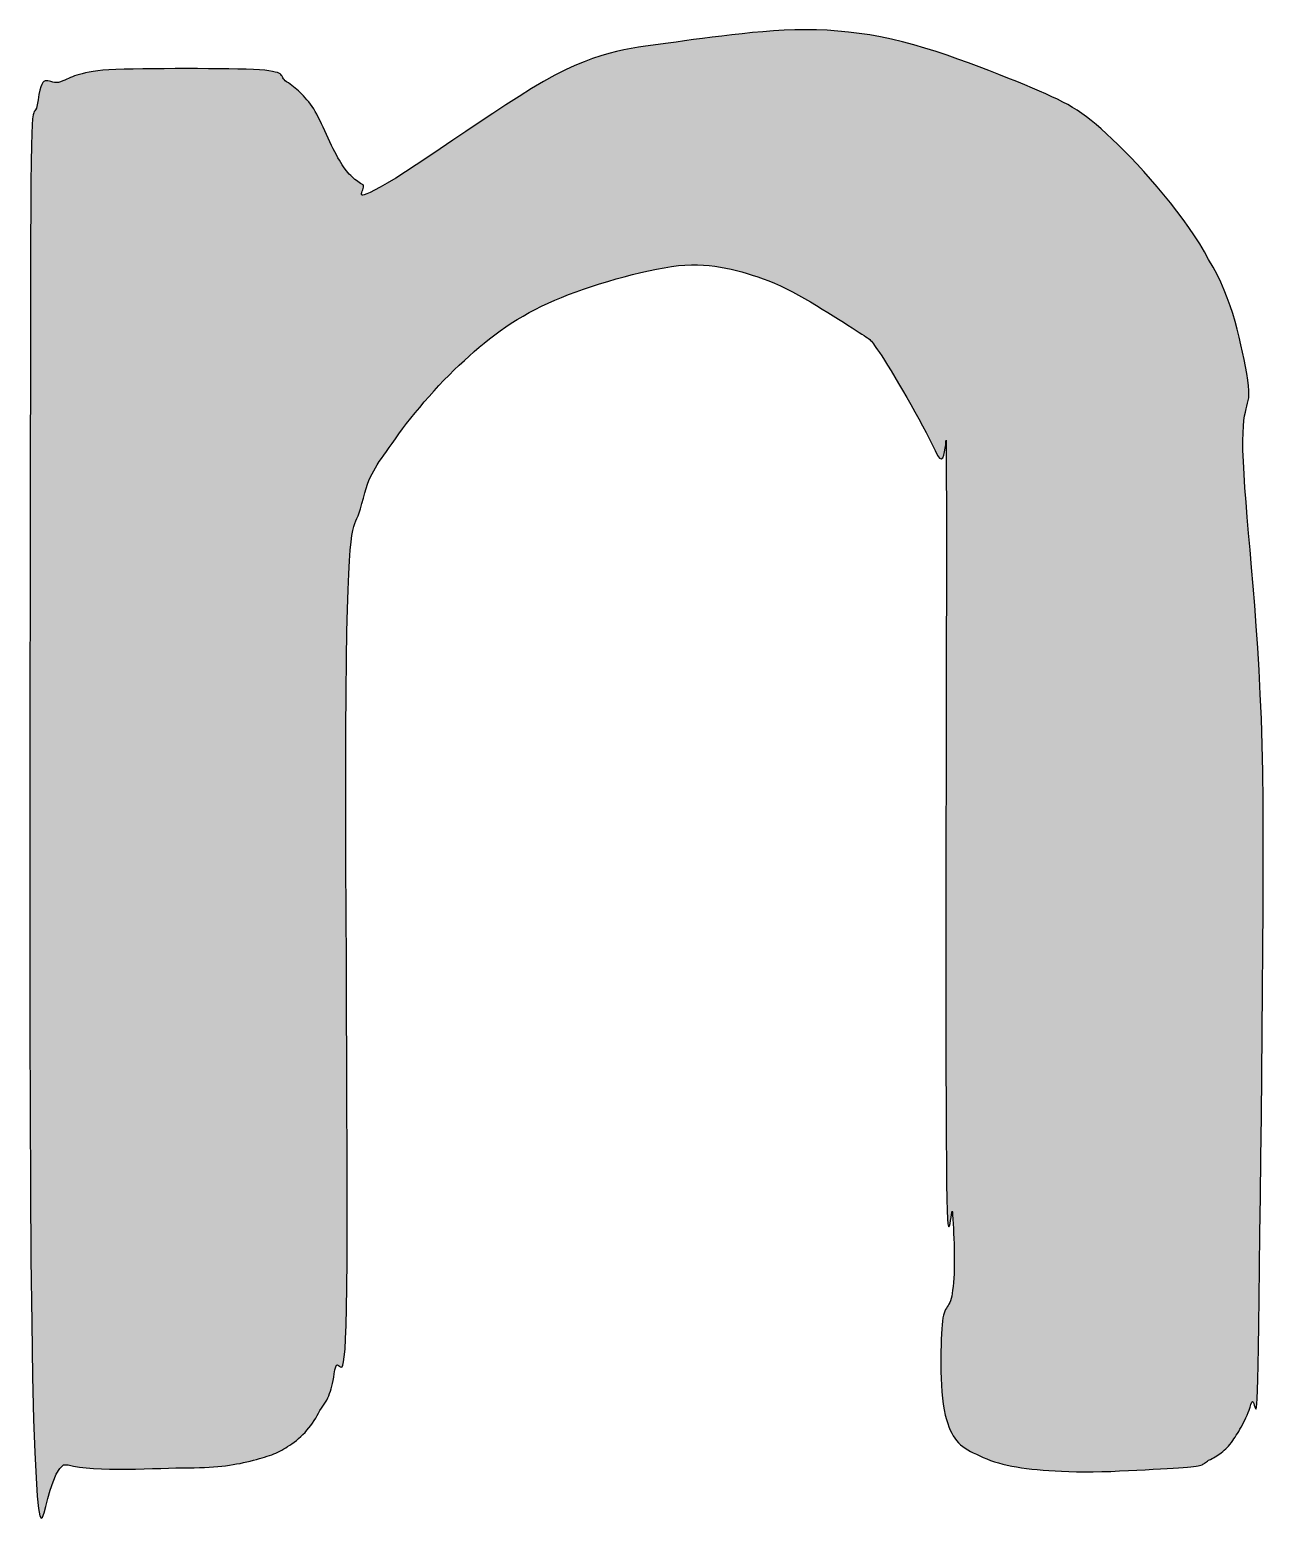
# Model space of a CAD drawing. Header units: millimetres. Extents: x 0 to 420, y 0 to 297.
# Drawn here: x 298.154 to 299.798, y 51.776 to 53.759 of the extents above; entities that cross this region are included whole.
import ezdxf

# ---------------------------------------------------------------- set-up
doc = ezdxf.new("R2010")
doc.units = ezdxf.units.MM
doc.layers.add('291-E-DIAGRAMA', color=5, linetype='Continuous')
doc.layers.add('291-G-ROTULO', color=7, linetype='Continuous')

msp = doc.modelspace()

# ---------------------------------------------------------------- hatches: boundary and pattern name
at = {"layer": '291-G-ROTULO', "true_color": 0xec5a2f}
msp.add_hatch(color=7, dxfattribs=at).paths.add_polyline_path([(299.5688, 53.6382), (299.5625, 53.643), (299.5563, 53.6475), (299.5501, 53.6516), (299.5439, 53.6555), (299.5375, 53.6592), (299.5308, 53.6627), (299.5238, 53.6663), (299.5164, 53.6698), (299.5084, 53.6734), (299.4998, 53.6772), (299.4905, 53.6813), (299.4804, 53.6856), (299.4695, 53.6899), (299.4578, 53.6945), (299.4455, 53.6994), (299.4326, 53.7045), (299.4193, 53.7096), (299.4054, 53.7148), (299.3912, 53.7199), (299.3768, 53.725), (299.3621, 53.7299), (299.3473, 53.7346), (299.3324, 53.7389), (299.3175, 53.7429), (299.3027, 53.7465), (299.2881, 53.7495), (299.2737, 53.752), (299.2596, 53.7539), (299.2456, 53.7558), (299.2314, 53.7573), (299.2171, 53.7583), (299.2028, 53.7588), (299.1884, 53.759), (299.174, 53.7587), (299.1597, 53.7582), (299.1454, 53.7574), (299.1313, 53.7563), (299.1173, 53.7551), (299.1035, 53.7537), (299.0899, 53.7522), (299.0766, 53.7506), (299.0637, 53.749), (299.051, 53.7474), (299.0388, 53.7458), (299.027, 53.7441), (299.0159, 53.7425), (299.0052, 53.7411), (298.9949, 53.7398), (298.9849, 53.7385), (298.9751, 53.7372), (298.9654, 53.7357), (298.9557, 53.734), (298.946, 53.7321), (298.9361, 53.7299), (298.9259, 53.7272), (298.9154, 53.7241), (298.9045, 53.7205), (298.893, 53.7162), (298.8809, 53.7113), (298.8681, 53.7057), (298.8543, 53.6986), (298.8392, 53.6901), (298.8232, 53.6806), (298.8064, 53.6702), (298.789, 53.6591), (298.7713, 53.6475), (298.7534, 53.6356), (298.7356, 53.6236), (298.7181, 53.6118), (298.7011, 53.6002), (298.6848, 53.5892), (298.6694, 53.5789), (298.6551, 53.5696), (298.6422, 53.5613), (298.6308, 53.5544), (298.6212, 53.5491), (298.6138, 53.5451), (298.6079, 53.5422), (298.6034, 53.5402), (298.6002, 53.539), (298.5981, 53.5385), (298.5968, 53.5387), (298.5963, 53.5394), (298.5964, 53.5406), (298.5968, 53.542), (298.5975, 53.5437), (298.5983, 53.5455), (298.5989, 53.5474), (298.5993, 53.5492), (298.5992, 53.5508), (298.5986, 53.5521), (298.5971, 53.5531), (298.5952, 53.5543), (298.5934, 53.5555), (298.5915, 53.5568), (298.5896, 53.5581), (298.5877, 53.5596), (298.5858, 53.5612), (298.5839, 53.5628), (298.5821, 53.5647), (298.5802, 53.5666), (298.5783, 53.5687), (298.5764, 53.571), (298.5745, 53.5734), (298.5727, 53.5761), (298.5708, 53.5789), (298.5689, 53.582), (298.567, 53.5852), (298.5651, 53.5885), (298.5631, 53.5921), (298.561, 53.5961), (298.5589, 53.6004), (298.5567, 53.6049), (298.5544, 53.6096), (298.5522, 53.6145), (298.5499, 53.6194), (298.5477, 53.6242), (298.5454, 53.6291), (298.5432, 53.6338), (298.541, 53.6383), (298.5389, 53.6426), (298.5368, 53.6466), (298.5348, 53.6502), (298.5329, 53.6535), (298.5306, 53.6568), (298.5284, 53.6599), (298.5261, 53.6628), (298.5238, 53.6656), (298.5216, 53.6683), (298.5193, 53.6707), (298.5171, 53.6731), (298.5148, 53.6753), (298.5126, 53.6774), (298.5103, 53.6794), (298.508, 53.6813), (298.5058, 53.6831), (298.5035, 53.6849), (298.5013, 53.6865), (298.499, 53.6881), (298.4967, 53.6896), (298.4948, 53.6911), (298.4934, 53.6925), (298.4924, 53.6937), (298.4917, 53.695), (298.4911, 53.6961), (298.4906, 53.6972), (298.49, 53.6982), (298.4892, 53.6992), (298.4881, 53.7001), (298.4865, 53.701), (298.4844, 53.7018), (298.4815, 53.7026), (298.4778, 53.7034), (298.4732, 53.7042), (298.4675, 53.7049), (298.4606, 53.7057), (298.4526, 53.706), (298.4429, 53.7063), (298.4319, 53.7066), (298.4196, 53.7068), (298.4064, 53.707), (298.3925, 53.7071), (298.378, 53.7072), (298.3632, 53.7072), (298.3484, 53.7072), (298.3336, 53.7071), (298.3192, 53.707), (298.3053, 53.7068), (298.2923, 53.7066), (298.2802, 53.7063), (298.2693, 53.706), (298.2599, 53.7057), (298.252, 53.7049), (298.2451, 53.7041), (298.2389, 53.7032), (298.2334, 53.7023), (298.2286, 53.7014), (298.2244, 53.7004), (298.2206, 53.6994), (298.2172, 53.6984), (298.2142, 53.6974), (298.2114, 53.6963), (298.2087, 53.6952), (298.2062, 53.6941), (298.2037, 53.693), (298.2012, 53.6919), (298.1985, 53.6907), (298.1956, 53.6896), (298.1927, 53.6888), (298.19, 53.6886), (298.1874, 53.6888), (298.185, 53.6892), (298.1827, 53.6899), (298.1806, 53.6905), (298.1786, 53.6909), (298.1768, 53.6911), (298.1751, 53.6909), (298.1734, 53.6901), (298.1719, 53.6886), (298.1705, 53.6862), (298.1691, 53.6829), (298.1679, 53.6784), (298.1667, 53.6727), (298.1655, 53.6655), (298.1644, 53.6588), (298.1633, 53.6547), (298.1623, 53.6524), (298.1614, 53.6511), (298.1605, 53.6501), (298.1597, 53.6484), (298.1589, 53.6455), (298.1582, 53.6404), (298.1576, 53.6324), (298.1571, 53.6208), (298.1566, 53.6046), (298.1562, 53.5831), (298.1559, 53.5556), (298.1557, 53.5212), (298.1555, 53.4791), (298.1555, 53.4286), (298.1554, 53.3662), (298.1553, 53.29), (298.1552, 53.2021), (298.155, 53.1045), (298.1548, 52.9992), (298.1546, 52.8882), (298.1545, 52.7736), (298.1545, 52.6573), (298.1545, 52.5413), (298.1547, 52.4276), (298.155, 52.3183), (298.1555, 52.2153), (298.1561, 52.1207), (298.157, 52.0364), (298.1581, 51.9645), (298.1595, 51.907), (298.1613, 51.8631), (298.1629, 51.8294), (298.1645, 51.8048), (298.1661, 51.7883), (298.1678, 51.7789), (298.1695, 51.7755), (298.1714, 51.7771), (298.1735, 51.7827), (298.1759, 51.7913), (298.1787, 51.8017), (298.1818, 51.8131), (298.1855, 51.8242), (298.1896, 51.8342), (298.1943, 51.842), (298.1996, 51.8465), (298.2057, 51.8467), (298.2126, 51.845), (298.2207, 51.8437), (298.2297, 51.8426), (298.2395, 51.8419), (298.2499, 51.8414), (298.2609, 51.8411), (298.2722, 51.8409), (298.2837, 51.841), (298.2953, 51.8411), (298.3068, 51.8413), (298.3181, 51.8416), (298.329, 51.8419), (298.3395, 51.8422), (298.3492, 51.8425), (298.3582, 51.8427), (298.3663, 51.8427), (298.3736, 51.8428), (298.3805, 51.8429), (298.3871, 51.8431), (298.3933, 51.8434), (298.3992, 51.8438), (298.4049, 51.8443), (298.4103, 51.8449), (298.4154, 51.8455), (298.4204, 51.8462), (298.4253, 51.8469), (298.43, 51.8478), (298.4346, 51.8486), (298.4391, 51.8496), (298.4436, 51.8506), (298.4481, 51.8517), (298.4526, 51.8528), (298.4566, 51.8539), (298.4604, 51.8549), (298.464, 51.856), (298.4674, 51.857), (298.4707, 51.8581), (298.4738, 51.8591), (298.4768, 51.8602), (298.4797, 51.8613), (298.4825, 51.8624), (298.4852, 51.8637), (298.4878, 51.8649), (298.4904, 51.8663), (298.493, 51.8678), (298.4956, 51.8693), (298.4981, 51.871), (298.5008, 51.8728), (298.5038, 51.8748), (298.5068, 51.877), (298.5097, 51.8793), (298.5127, 51.8817), (298.5156, 51.8843), (298.5184, 51.8871), (298.5212, 51.8899), (298.5238, 51.8929), (298.5264, 51.896), (298.5289, 51.8991), (298.5313, 51.9023), (298.5335, 51.9056), (298.5356, 51.9089), (298.5375, 51.9122), (298.5393, 51.9156), (298.5409, 51.919), (298.5431, 51.922), (298.5451, 51.9248), (298.5469, 51.9276), (298.5486, 51.9303), (298.5501, 51.933), (298.5515, 51.9358), (298.5528, 51.9386), (298.554, 51.9416), (298.555, 51.9447), (298.556, 51.9479), (298.557, 51.9514), (298.5578, 51.9551), (298.5587, 51.9591), (298.5595, 51.9635), (298.5602, 51.9681), (298.561, 51.9732), (298.5621, 51.9773), (298.5633, 51.9793), (298.5645, 51.9797), (298.5658, 51.9792), (298.567, 51.9781), (298.5682, 51.9771), (298.5694, 51.9766), (298.5705, 51.9772), (298.5716, 51.9794), (298.5727, 51.9838), (298.5736, 51.9907), (298.5745, 52.0009), (298.5753, 52.0147), (298.576, 52.0328), (298.5766, 52.0556), (298.577, 52.0836), (298.5773, 52.1186), (298.5775, 52.1612), (298.5774, 52.2104), (298.5773, 52.265), (298.5771, 52.3239), (298.5769, 52.3862), (298.5766, 52.4508), (298.5763, 52.5165), (298.576, 52.5823), (298.5758, 52.6472), (298.5757, 52.7101), (298.5756, 52.7699), (298.5757, 52.8255), (298.576, 52.876), (298.5764, 52.9201), (298.577, 52.9569), (298.5778, 52.9871), (298.5786, 53.0126), (298.5795, 53.0339), (298.5805, 53.0513), (298.5815, 53.0654), (298.5825, 53.0765), (298.5836, 53.0852), (298.5848, 53.0919), (298.5861, 53.097), (298.5874, 53.1011), (298.5888, 53.1044), (298.5903, 53.1076), (298.5919, 53.1111), (298.5935, 53.1152), (298.5953, 53.1206), (298.5971, 53.1275), (298.599, 53.135), (298.6008, 53.1418), (298.6027, 53.1478), (298.6045, 53.1533), (298.6064, 53.1584), (298.6084, 53.163), (298.6105, 53.1673), (298.6127, 53.1714), (298.615, 53.1754), (298.6175, 53.1794), (298.6202, 53.1835), (298.6231, 53.1877), (298.6262, 53.1921), (298.6296, 53.1969), (298.6333, 53.2021), (298.6373, 53.2078), (298.6416, 53.214), (298.6463, 53.2205), (298.6513, 53.2272), (298.6566, 53.2341), (298.6621, 53.2412), (298.6679, 53.2484), (298.674, 53.2557), (298.6802, 53.263), (298.6866, 53.2704), (298.6931, 53.2777), (298.6997, 53.2849), (298.7064, 53.2919), (298.7132, 53.2989), (298.72, 53.3056), (298.7268, 53.3121), (298.7336, 53.3182), (298.7401, 53.3242), (298.7466, 53.3301), (298.7533, 53.3358), (298.7601, 53.3415), (298.767, 53.347), (298.774, 53.3525), (298.7812, 53.3577), (298.7886, 53.3629), (298.7961, 53.3679), (298.8038, 53.3728), (298.8117, 53.3775), (298.8197, 53.382), (298.828, 53.3864), (298.8365, 53.3906), (298.8452, 53.3947), (298.8541, 53.3985), (298.863, 53.4023), (298.8724, 53.406), (298.8823, 53.4097), (298.8925, 53.4134), (298.903, 53.4169), (298.9138, 53.4204), (298.9246, 53.4237), (298.9356, 53.4269), (298.9466, 53.4299), (298.9576, 53.4327), (298.9685, 53.4354), (298.9791, 53.4378), (298.9896, 53.4399), (298.9997, 53.4418), (299.0094, 53.4434), (299.0187, 53.4447), (299.0275, 53.4453), (299.0361, 53.4456), (299.0443, 53.4455), (299.0522, 53.4452), (299.0599, 53.4447), (299.0674, 53.4438), (299.0747, 53.4427), (299.0819, 53.4414), (299.089, 53.4399), (299.0961, 53.4382), (299.1031, 53.4363), (299.1102, 53.4343), (299.1172, 53.432), (299.1244, 53.4297), (299.1317, 53.4272), (299.1391, 53.4246), (299.1468, 53.4214), (299.1546, 53.4178), (299.1626, 53.4139), (299.1706, 53.4098), (299.1787, 53.4054), (299.1867, 53.4008), (299.1947, 53.3962), (299.2026, 53.3915), (299.2104, 53.3868), (299.2179, 53.3822), (299.2251, 53.3776), (299.232, 53.3732), (299.2386, 53.3691), (299.2447, 53.3652), (299.2504, 53.3616), (299.2556, 53.3584), (299.2597, 53.3556), (299.2632, 53.3534), (299.2661, 53.3515), (299.2685, 53.3499), (299.2705, 53.3486), (299.2722, 53.3474), (299.2736, 53.3463), (299.2749, 53.3451), (299.2761, 53.3438), (299.2773, 53.3423), (299.2786, 53.3405), (299.2801, 53.3383), (299.2819, 53.3357), (299.284, 53.3326), (299.2866, 53.3288), (299.2897, 53.3243), (299.2934, 53.3185), (299.2975, 53.3118), (299.3021, 53.3043), (299.307, 53.2962), (299.3121, 53.2875), (299.3174, 53.2785), (299.3229, 53.2691), (299.3284, 53.2595), (299.3338, 53.2499), (299.3391, 53.2404), (299.3442, 53.2311), (299.349, 53.2221), (299.3535, 53.2135), (299.3575, 53.2055), (299.361, 53.1982), (299.364, 53.1918), (299.3667, 53.1879), (299.369, 53.187), (299.3709, 53.1886), (299.3724, 53.1919), (299.3735, 53.1964), (299.3743, 53.2013), (299.3749, 53.206), (299.3753, 53.2098), (299.3755, 53.2122), (299.3756, 53.2123), (299.3756, 53.2097), (299.3756, 53.2036), (299.3755, 53.1934), (299.3756, 53.1784), (299.3757, 53.158), (299.376, 53.1315), (299.376, 53.0976), (299.3759, 53.0552), (299.3759, 53.0056), (299.3757, 52.95), (299.3756, 52.8896), (299.3755, 52.8256), (299.3754, 52.7591), (299.3753, 52.6914), (299.3752, 52.6236), (299.3751, 52.557), (299.3751, 52.4927), (299.3752, 52.432), (299.3753, 52.376), (299.3755, 52.3259), (299.3757, 52.2829), (299.376, 52.2482), (299.3761, 52.2216), (299.3764, 52.2009), (299.3768, 52.1855), (299.3773, 52.1746), (299.3779, 52.1678), (299.3786, 52.1644), (299.3793, 52.1637), (299.38, 52.1652), (299.3808, 52.1682), (299.3815, 52.1721), (299.3822, 52.1763), (299.3828, 52.1802), (299.3833, 52.1831), (299.3837, 52.1845), (299.384, 52.1836), (299.3841, 52.18), (299.3844, 52.1742), (299.3848, 52.168), (299.3851, 52.1616), (299.3855, 52.155), (299.3858, 52.1482), (299.386, 52.1413), (299.3862, 52.1344), (299.3863, 52.1275), (299.3864, 52.1207), (299.3864, 52.114), (299.3862, 52.1075), (299.386, 52.1012), (299.3857, 52.0952), (299.3853, 52.0896), (299.3847, 52.0844), (299.3841, 52.0796), (299.3836, 52.0751), (299.383, 52.0713), (299.3822, 52.0681), (299.3813, 52.0653), (299.3803, 52.063), (299.3793, 52.0609), (299.3782, 52.0591), (299.377, 52.0573), (299.3759, 52.0555), (299.3748, 52.0535), (299.3738, 52.0513), (299.3728, 52.0488), (299.3719, 52.0459), (299.3711, 52.0424), (299.3705, 52.0383), (299.37, 52.0334), (299.3696, 52.0277), (299.3693, 52.0212), (299.369, 52.0139), (299.3687, 52.006), (299.3685, 51.9977), (299.3684, 51.989), (299.3684, 51.98), (299.3685, 51.9709), (299.3688, 51.9618), (299.3692, 51.9528), (299.3698, 51.944), (299.3706, 51.9355), (299.3716, 51.9274), (299.3728, 51.9199), (299.3743, 51.913), (299.376, 51.907), (299.3776, 51.9019), (299.3792, 51.8972), (299.381, 51.8929), (299.3829, 51.889), (299.385, 51.8854), (299.3872, 51.882), (299.3895, 51.8789), (299.3921, 51.8761), (299.3948, 51.8735), (299.3978, 51.871), (299.4009, 51.8687), (299.4043, 51.8666), (299.4079, 51.8645), (299.4117, 51.8626), (299.4158, 51.8607), (299.4202, 51.8588), (299.4248, 51.8566), (299.4296, 51.8545), (299.4346, 51.8526), (299.4398, 51.8508), (299.4453, 51.8492), (299.4509, 51.8477), (299.4568, 51.8463), (299.4629, 51.845), (299.4692, 51.8438), (299.4758, 51.8428), (299.4826, 51.8418), (299.4896, 51.841), (299.497, 51.8403), (299.5046, 51.8396), (299.5124, 51.8391), (299.5206, 51.8387), (299.5293, 51.8381), (299.5389, 51.8376), (299.5492, 51.8374), (299.5601, 51.8374), (299.5714, 51.8375), (299.5831, 51.8377), (299.5948, 51.838), (299.6066, 51.8385), (299.6183, 51.839), (299.6297, 51.8395), (299.6408, 51.8401), (299.6513, 51.8407), (299.6611, 51.8413), (299.6701, 51.8418), (299.6782, 51.8423), (299.6852, 51.8427), (299.6915, 51.8431), (299.6969, 51.8435), (299.7014, 51.8439), (299.7053, 51.8443), (299.7085, 51.8447), (299.7111, 51.8452), (299.7133, 51.8457), (299.715, 51.8462), (299.7165, 51.8468), (299.7177, 51.8475), (299.7189, 51.8482), (299.7199, 51.8489), (299.721, 51.8498), (299.7222, 51.8507), (299.7236, 51.8517), (299.7253, 51.8528), (299.7276, 51.8539), (299.7298, 51.855), (299.7319, 51.8562), (299.734, 51.8574), (299.7361, 51.8586), (299.7381, 51.86), (299.7402, 51.8613), (299.7421, 51.8628), (299.7441, 51.8643), (299.7461, 51.866), (299.748, 51.8678), (299.7499, 51.8697), (299.7518, 51.8717), (299.7537, 51.8739), (299.7556, 51.8763), (299.7575, 51.8789), (299.759, 51.8812), (299.7605, 51.8836), (299.7621, 51.8861), (299.7638, 51.8886), (299.7654, 51.8913), (299.767, 51.8941), (299.7686, 51.897), (299.7703, 51.8999), (299.7718, 51.903), (299.7734, 51.9061), (299.7749, 51.9094), (299.7764, 51.9127), (299.7778, 51.9162), (299.7791, 51.9197), (299.7804, 51.9233), (299.7815, 51.927), (299.7826, 51.93), (299.7836, 51.9309), (299.7845, 51.9302), (299.7854, 51.9285), (299.7861, 51.9262), (299.7868, 51.9238), (299.7875, 51.9218), (299.7881, 51.9208), (299.7886, 51.9211), (299.7891, 51.9233), (299.7896, 51.9278), (299.79, 51.9352), (299.7904, 51.946), (299.7908, 51.9606), (299.7912, 51.9795), (299.7916, 52.0033), (299.792, 52.033), (299.7925, 52.0686), (299.7931, 52.1096), (299.7937, 52.155), (299.7943, 52.2042), (299.7949, 52.2564), (299.7955, 52.3107), (299.7961, 52.3664), (299.7966, 52.4228), (299.7971, 52.479), (299.7975, 52.5343), (299.7978, 52.588), (299.798, 52.6391), (299.798, 52.6871), (299.7979, 52.731), (299.7976, 52.7702), (299.7967, 52.8063), (299.7955, 52.8408), (299.794, 52.8738), (299.7924, 52.9054), (299.7906, 52.9355), (299.7886, 52.9642), (299.7866, 52.9916), (299.7846, 53.0176), (299.7825, 53.0424), (299.7805, 53.0659), (299.7785, 53.0883), (299.7767, 53.1095), (299.7751, 53.1296), (299.7736, 53.1487), (299.7724, 53.1667), (299.7715, 53.1837), (299.771, 53.1987), (299.7709, 53.2114), (299.7711, 53.222), (299.7716, 53.2309), (299.7723, 53.2382), (299.7732, 53.2443), (299.7742, 53.2494), (299.7753, 53.2537), (299.7763, 53.2576), (299.7772, 53.2612), (299.778, 53.2648), (299.7786, 53.2687), (299.7789, 53.2731), (299.7788, 53.2783), (299.7784, 53.2846), (299.7775, 53.2921), (299.776, 53.301), (299.7743, 53.3102), (299.7725, 53.3196), (299.7705, 53.3294), (299.7683, 53.3393), (299.766, 53.3495), (299.7633, 53.3598), (299.7605, 53.3702), (299.7573, 53.3807), (299.7538, 53.3912), (299.7501, 53.4017), (299.7459, 53.4121), (299.7414, 53.4225), (299.7365, 53.4327), (299.7311, 53.4428), (299.7253, 53.4527), (299.7197, 53.4631), (299.7134, 53.4736), (299.7065, 53.4844), (299.699, 53.4953), (299.6912, 53.5063), (299.6829, 53.5173), (299.6744, 53.5282), (299.6656, 53.5391), (299.6567, 53.5497), (299.6477, 53.56), (299.6388, 53.5701), (299.6299, 53.5798), (299.6212, 53.589), (299.6127, 53.5977), (299.6046, 53.6058), (299.5969, 53.6133), (299.5892, 53.6205), (299.5821, 53.627), (299.5753, 53.6328)])

# ---------------------------------------------------------------- linework, layer by layer
at = {"layer": '291-E-DIAGRAMA'}
msp.add_lwpolyline([(299.5969, 53.6133), (299.5892, 53.6205), (299.5821, 53.627), (299.5753, 53.6328), (299.5688, 53.6382), (299.5625, 53.643), (299.5563, 53.6475), (299.5501, 53.6516), (299.5439, 53.6555), (299.5375, 53.6592), (299.5308, 53.6627), (299.5238, 53.6663), (299.5164, 53.6698), (299.5084, 53.6734), (299.4998, 53.6772), (299.4905, 53.6813), (299.4804, 53.6856), (299.4695, 53.6899), (299.4578, 53.6945), (299.4455, 53.6994), (299.4326, 53.7045), (299.4193, 53.7096), (299.4054, 53.7148), (299.3912, 53.7199), (299.3768, 53.725), (299.3621, 53.7299), (299.3473, 53.7346), (299.3324, 53.7389), (299.3175, 53.7429), (299.3027, 53.7465), (299.2881, 53.7495), (299.2737, 53.752), (299.2596, 53.7539), (299.2456, 53.7558), (299.2314, 53.7573), (299.2171, 53.7583), (299.2028, 53.7588), (299.1884, 53.759), (299.174, 53.7587), (299.1597, 53.7582), (299.1454, 53.7574), (299.1313, 53.7563), (299.1173, 53.7551), (299.1035, 53.7537), (299.0899, 53.7522), (299.0766, 53.7506), (299.0637, 53.749), (299.051, 53.7474), (299.0388, 53.7458), (299.027, 53.7441), (299.0159, 53.7425), (299.0052, 53.7411), (298.9949, 53.7398), (298.9849, 53.7385), (298.9751, 53.7372), (298.9654, 53.7357), (298.9557, 53.734), (298.946, 53.7321), (298.9361, 53.7299), (298.9259, 53.7272), (298.9154, 53.7241), (298.9045, 53.7205), (298.893, 53.7162), (298.8809, 53.7113), (298.8681, 53.7057), (298.8543, 53.6986), (298.8392, 53.6901), (298.8232, 53.6806), (298.8064, 53.6702), (298.789, 53.6591), (298.7713, 53.6475), (298.7534, 53.6356), (298.7356, 53.6236), (298.7181, 53.6118), (298.7011, 53.6002), (298.6848, 53.5892), (298.6694, 53.5789), (298.6551, 53.5696), (298.6422, 53.5613), (298.6308, 53.5544), (298.6212, 53.5491), (298.6138, 53.5451), (298.6079, 53.5422), (298.6034, 53.5402), (298.6002, 53.539), (298.5981, 53.5385), (298.5968, 53.5387), (298.5963, 53.5394), (298.5964, 53.5406), (298.5968, 53.542), (298.5975, 53.5437), (298.5983, 53.5455), (298.5989, 53.5474), (298.5993, 53.5492), (298.5992, 53.5508), (298.5986, 53.5521), (298.5971, 53.5531), (298.5952, 53.5543), (298.5934, 53.5555), (298.5915, 53.5568), (298.5896, 53.5581), (298.5877, 53.5596), (298.5858, 53.5612), (298.5839, 53.5628), (298.5821, 53.5647), (298.5802, 53.5666), (298.5783, 53.5687), (298.5764, 53.571), (298.5745, 53.5734), (298.5727, 53.5761), (298.5708, 53.5789), (298.5689, 53.582), (298.567, 53.5852), (298.5651, 53.5885), (298.5631, 53.5921), (298.561, 53.5961), (298.5589, 53.6004), (298.5567, 53.6049), (298.5544, 53.6096), (298.5522, 53.6145), (298.5499, 53.6194), (298.5477, 53.6242), (298.5454, 53.6291), (298.5432, 53.6338), (298.541, 53.6383), (298.5389, 53.6426), (298.5368, 53.6466), (298.5348, 53.6502), (298.5329, 53.6535), (298.5306, 53.6568), (298.5284, 53.6599), (298.5261, 53.6628), (298.5238, 53.6656), (298.5216, 53.6683), (298.5193, 53.6707), (298.5171, 53.6731), (298.5148, 53.6753), (298.5126, 53.6774), (298.5103, 53.6794), (298.508, 53.6813), (298.5058, 53.6831), (298.5035, 53.6849), (298.5013, 53.6865), (298.499, 53.6881), (298.4967, 53.6896), (298.4948, 53.6911), (298.4934, 53.6925), (298.4924, 53.6937), (298.4917, 53.695), (298.4911, 53.6961), (298.4906, 53.6972), (298.49, 53.6982), (298.4892, 53.6992), (298.4881, 53.7001), (298.4865, 53.701), (298.4844, 53.7018), (298.4815, 53.7026), (298.4778, 53.7034), (298.4732, 53.7042), (298.4675, 53.7049), (298.4606, 53.7057), (298.4526, 53.706), (298.4429, 53.7063), (298.4319, 53.7066), (298.4196, 53.7068), (298.4064, 53.707), (298.3925, 53.7071), (298.378, 53.7072), (298.3632, 53.7072), (298.3484, 53.7072), (298.3336, 53.7071), (298.3192, 53.707), (298.3053, 53.7068), (298.2923, 53.7066), (298.2802, 53.7063), (298.2693, 53.706), (298.2599, 53.7057), (298.252, 53.7049), (298.2451, 53.7041), (298.2389, 53.7032), (298.2334, 53.7023), (298.2286, 53.7014), (298.2244, 53.7004), (298.2206, 53.6994), (298.2172, 53.6984), (298.2142, 53.6974), (298.2114, 53.6963), (298.2087, 53.6952), (298.2062, 53.6941), (298.2037, 53.693), (298.2012, 53.6919), (298.1985, 53.6907), (298.1956, 53.6896), (298.1927, 53.6888), (298.19, 53.6886), (298.1874, 53.6888), (298.185, 53.6892), (298.1827, 53.6899), (298.1806, 53.6905), (298.1786, 53.6909), (298.1768, 53.6911), (298.1751, 53.6909), (298.1734, 53.6901), (298.1719, 53.6886), (298.1705, 53.6862), (298.1691, 53.6829), (298.1679, 53.6784), (298.1667, 53.6727), (298.1655, 53.6655), (298.1644, 53.6588), (298.1633, 53.6547), (298.1623, 53.6524), (298.1614, 53.6511), (298.1605, 53.6501), (298.1597, 53.6484), (298.1589, 53.6455), (298.1582, 53.6404), (298.1576, 53.6324), (298.1571, 53.6208), (298.1566, 53.6046), (298.1562, 53.5831), (298.1559, 53.5556), (298.1557, 53.5212), (298.1555, 53.4791), (298.1555, 53.4286), (298.1554, 53.3662), (298.1553, 53.29), (298.1552, 53.2021), (298.155, 53.1045), (298.1548, 52.9992), (298.1546, 52.8882), (298.1545, 52.7736), (298.1545, 52.6573), (298.1545, 52.5413), (298.1547, 52.4276), (298.155, 52.3183), (298.1555, 52.2153), (298.1561, 52.1207), (298.157, 52.0364), (298.1581, 51.9645), (298.1595, 51.907), (298.1613, 51.8631), (298.1629, 51.8294), (298.1645, 51.8048), (298.1661, 51.7883), (298.1678, 51.7789), (298.1695, 51.7755), (298.1714, 51.7771), (298.1735, 51.7827), (298.1759, 51.7913), (298.1787, 51.8017), (298.1818, 51.8131), (298.1855, 51.8242), (298.1896, 51.8342), (298.1943, 51.842), (298.1996, 51.8465), (298.2057, 51.8467), (298.2126, 51.845), (298.2207, 51.8437), (298.2297, 51.8426), (298.2395, 51.8419), (298.2499, 51.8414), (298.2609, 51.8411), (298.2722, 51.8409), (298.2837, 51.841), (298.2953, 51.8411), (298.3068, 51.8413), (298.3181, 51.8416), (298.329, 51.8419), (298.3395, 51.8422), (298.3492, 51.8425), (298.3582, 51.8427), (298.3663, 51.8427), (298.3736, 51.8428), (298.3805, 51.8429), (298.3871, 51.8431), (298.3933, 51.8434), (298.3992, 51.8438), (298.4049, 51.8443), (298.4103, 51.8449), (298.4154, 51.8455), (298.4204, 51.8462), (298.4253, 51.8469), (298.43, 51.8478), (298.4346, 51.8486), (298.4391, 51.8496), (298.4436, 51.8506), (298.4481, 51.8517), (298.4526, 51.8528), (298.4566, 51.8539), (298.4604, 51.8549), (298.464, 51.856), (298.4674, 51.857), (298.4707, 51.8581), (298.4738, 51.8591), (298.4768, 51.8602), (298.4797, 51.8613), (298.4825, 51.8624), (298.4852, 51.8637), (298.4878, 51.8649), (298.4904, 51.8663), (298.493, 51.8678), (298.4956, 51.8693), (298.4981, 51.871), (298.5008, 51.8728), (298.5038, 51.8748), (298.5068, 51.877), (298.5097, 51.8793), (298.5127, 51.8817), (298.5156, 51.8843), (298.5184, 51.8871), (298.5212, 51.8899), (298.5238, 51.8929), (298.5264, 51.896), (298.5289, 51.8991), (298.5313, 51.9023), (298.5335, 51.9056), (298.5356, 51.9089), (298.5375, 51.9122), (298.5393, 51.9156), (298.5409, 51.919), (298.5431, 51.922), (298.5451, 51.9248), (298.5469, 51.9276), (298.5486, 51.9303), (298.5501, 51.933), (298.5515, 51.9358), (298.5528, 51.9386), (298.554, 51.9416), (298.555, 51.9447), (298.556, 51.9479), (298.557, 51.9514), (298.5578, 51.9551), (298.5587, 51.9591), (298.5595, 51.9635), (298.5602, 51.9681), (298.561, 51.9732), (298.5621, 51.9773), (298.5633, 51.9793), (298.5645, 51.9797), (298.5658, 51.9792), (298.567, 51.9781), (298.5682, 51.9771), (298.5694, 51.9766), (298.5705, 51.9772), (298.5716, 51.9794), (298.5727, 51.9838), (298.5736, 51.9907), (298.5745, 52.0009), (298.5753, 52.0147), (298.576, 52.0328), (298.5766, 52.0556), (298.577, 52.0836), (298.5773, 52.1186), (298.5775, 52.1612), (298.5774, 52.2104), (298.5773, 52.265), (298.5771, 52.3239), (298.5769, 52.3862), (298.5766, 52.4508), (298.5763, 52.5165), (298.576, 52.5823), (298.5758, 52.6472), (298.5757, 52.7101), (298.5756, 52.7699), (298.5757, 52.8255), (298.576, 52.876), (298.5764, 52.9201), (298.577, 52.9569), (298.5778, 52.9871), (298.5786, 53.0126), (298.5795, 53.0339), (298.5805, 53.0513), (298.5815, 53.0654), (298.5825, 53.0765), (298.5836, 53.0852), (298.5848, 53.0919), (298.5861, 53.097), (298.5874, 53.1011), (298.5888, 53.1044), (298.5903, 53.1076), (298.5919, 53.1111), (298.5935, 53.1152), (298.5953, 53.1206), (298.5971, 53.1275), (298.599, 53.135), (298.6008, 53.1418), (298.6027, 53.1478), (298.6045, 53.1533), (298.6064, 53.1584), (298.6084, 53.163), (298.6105, 53.1673), (298.6127, 53.1714), (298.615, 53.1754), (298.6175, 53.1794), (298.6202, 53.1835), (298.6231, 53.1877), (298.6262, 53.1921), (298.6296, 53.1969), (298.6333, 53.2021), (298.6373, 53.2078), (298.6416, 53.214), (298.6463, 53.2205), (298.6513, 53.2272), (298.6566, 53.2341), (298.6621, 53.2412), (298.6679, 53.2484), (298.674, 53.2557), (298.6802, 53.263), (298.6866, 53.2704), (298.6931, 53.2777), (298.6997, 53.2849), (298.7064, 53.2919), (298.7132, 53.2989), (298.72, 53.3056), (298.7268, 53.3121), (298.7336, 53.3182), (298.7401, 53.3242), (298.7466, 53.3301), (298.7533, 53.3358), (298.7601, 53.3415), (298.767, 53.347), (298.774, 53.3525), (298.7812, 53.3577), (298.7886, 53.3629), (298.7961, 53.3679), (298.8038, 53.3728), (298.8117, 53.3775), (298.8197, 53.382), (298.828, 53.3864), (298.8365, 53.3906), (298.8452, 53.3947), (298.8541, 53.3985), (298.863, 53.4023), (298.8724, 53.406), (298.8823, 53.4097), (298.8925, 53.4134), (298.903, 53.4169), (298.9138, 53.4204), (298.9246, 53.4237), (298.9356, 53.4269), (298.9466, 53.4299), (298.9576, 53.4327), (298.9685, 53.4354), (298.9791, 53.4378), (298.9896, 53.4399), (298.9997, 53.4418), (299.0094, 53.4434), (299.0187, 53.4447), (299.0275, 53.4453), (299.0361, 53.4456), (299.0443, 53.4455), (299.0522, 53.4452), (299.0599, 53.4447), (299.0674, 53.4438), (299.0747, 53.4427), (299.0819, 53.4414), (299.089, 53.4399), (299.0961, 53.4382), (299.1031, 53.4363), (299.1102, 53.4343), (299.1172, 53.432), (299.1244, 53.4297), (299.1317, 53.4272), (299.1391, 53.4246), (299.1468, 53.4214), (299.1546, 53.4178), (299.1626, 53.4139), (299.1706, 53.4098), (299.1787, 53.4054), (299.1867, 53.4008), (299.1947, 53.3962), (299.2026, 53.3915), (299.2104, 53.3868), (299.2179, 53.3822), (299.2251, 53.3776), (299.232, 53.3732), (299.2386, 53.3691), (299.2447, 53.3652), (299.2504, 53.3616), (299.2556, 53.3584), (299.2597, 53.3556), (299.2632, 53.3534), (299.2661, 53.3515), (299.2685, 53.3499), (299.2705, 53.3486), (299.2722, 53.3474), (299.2736, 53.3463), (299.2749, 53.3451), (299.2761, 53.3438), (299.2773, 53.3423), (299.2786, 53.3405), (299.2801, 53.3383), (299.2819, 53.3357), (299.284, 53.3326), (299.2866, 53.3288), (299.2897, 53.3243), (299.2934, 53.3185), (299.2975, 53.3118), (299.3021, 53.3043), (299.307, 53.2962), (299.3121, 53.2875), (299.3174, 53.2785), (299.3229, 53.2691), (299.3284, 53.2595), (299.3338, 53.2499), (299.3391, 53.2404), (299.3442, 53.2311), (299.349, 53.2221), (299.3535, 53.2135), (299.3575, 53.2055), (299.361, 53.1982), (299.364, 53.1918), (299.3667, 53.1879), (299.369, 53.187), (299.3709, 53.1886), (299.3724, 53.1919), (299.3735, 53.1964), (299.3743, 53.2013), (299.3749, 53.206), (299.3753, 53.2098), (299.3755, 53.2122), (299.3756, 53.2123), (299.3756, 53.2097), (299.3756, 53.2036), (299.3755, 53.1934), (299.3756, 53.1784), (299.3757, 53.158), (299.376, 53.1315), (299.376, 53.0976), (299.3759, 53.0552), (299.3759, 53.0056), (299.3757, 52.95), (299.3756, 52.8896), (299.3755, 52.8256), (299.3754, 52.7591), (299.3753, 52.6914), (299.3752, 52.6236), (299.3751, 52.557), (299.3751, 52.4927), (299.3752, 52.432), (299.3753, 52.376), (299.3755, 52.3259), (299.3757, 52.2829), (299.376, 52.2482), (299.3761, 52.2216), (299.3764, 52.2009), (299.3768, 52.1855), (299.3773, 52.1746), (299.3779, 52.1678), (299.3786, 52.1644), (299.3793, 52.1637), (299.38, 52.1652), (299.3808, 52.1682), (299.3815, 52.1721), (299.3822, 52.1763), (299.3828, 52.1802), (299.3833, 52.1831), (299.3837, 52.1845), (299.384, 52.1836), (299.3841, 52.18), (299.3844, 52.1742), (299.3848, 52.168), (299.3851, 52.1616), (299.3855, 52.155), (299.3858, 52.1482), (299.386, 52.1413), (299.3862, 52.1344), (299.3863, 52.1275), (299.3864, 52.1207), (299.3864, 52.114), (299.3862, 52.1075), (299.386, 52.1012), (299.3857, 52.0952), (299.3853, 52.0896), (299.3847, 52.0844), (299.3841, 52.0796), (299.3836, 52.0751), (299.383, 52.0713), (299.3822, 52.0681), (299.3813, 52.0653), (299.3803, 52.063), (299.3793, 52.0609), (299.3782, 52.0591), (299.377, 52.0573), (299.3759, 52.0555), (299.3748, 52.0535), (299.3738, 52.0513), (299.3728, 52.0488), (299.3719, 52.0459), (299.3711, 52.0424), (299.3705, 52.0383), (299.37, 52.0334), (299.3696, 52.0277), (299.3693, 52.0212), (299.369, 52.0139), (299.3687, 52.006), (299.3685, 51.9977), (299.3684, 51.989), (299.3684, 51.98), (299.3685, 51.9709), (299.3688, 51.9618), (299.3692, 51.9528), (299.3698, 51.944), (299.3706, 51.9355), (299.3716, 51.9274), (299.3728, 51.9199), (299.3743, 51.913), (299.376, 51.907), (299.3776, 51.9019), (299.3792, 51.8972), (299.381, 51.8929), (299.3829, 51.889), (299.385, 51.8854), (299.3872, 51.882), (299.3895, 51.8789), (299.3921, 51.8761), (299.3948, 51.8735), (299.3978, 51.871), (299.4009, 51.8687), (299.4043, 51.8666), (299.4079, 51.8645), (299.4117, 51.8626), (299.4158, 51.8607), (299.4202, 51.8588), (299.4248, 51.8566), (299.4296, 51.8545), (299.4346, 51.8526), (299.4398, 51.8508), (299.4453, 51.8492), (299.4509, 51.8477), (299.4568, 51.8463), (299.4629, 51.845), (299.4692, 51.8438), (299.4758, 51.8428), (299.4826, 51.8418), (299.4896, 51.841), (299.497, 51.8403), (299.5046, 51.8396), (299.5124, 51.8391), (299.5206, 51.8387), (299.5293, 51.8381), (299.5389, 51.8376), (299.5492, 51.8374), (299.5601, 51.8374), (299.5714, 51.8375), (299.5831, 51.8377), (299.5948, 51.838), (299.6066, 51.8385), (299.6183, 51.839), (299.6297, 51.8395), (299.6408, 51.8401), (299.6513, 51.8407), (299.6611, 51.8413), (299.6701, 51.8418), (299.6782, 51.8423), (299.6852, 51.8427), (299.6915, 51.8431), (299.6969, 51.8435), (299.7014, 51.8439), (299.7053, 51.8443), (299.7085, 51.8447), (299.7111, 51.8452), (299.7133, 51.8457), (299.715, 51.8462), (299.7165, 51.8468), (299.7177, 51.8475), (299.7189, 51.8482), (299.7199, 51.8489), (299.721, 51.8498), (299.7222, 51.8507), (299.7236, 51.8517), (299.7253, 51.8528), (299.7276, 51.8539), (299.7298, 51.855), (299.7319, 51.8562), (299.734, 51.8574), (299.7361, 51.8586), (299.7381, 51.86), (299.7402, 51.8613), (299.7421, 51.8628), (299.7441, 51.8643), (299.7461, 51.866), (299.748, 51.8678), (299.7499, 51.8697), (299.7518, 51.8717), (299.7537, 51.8739), (299.7556, 51.8763), (299.7575, 51.8789), (299.759, 51.8812), (299.7605, 51.8836), (299.7621, 51.8861), (299.7638, 51.8886), (299.7654, 51.8913), (299.767, 51.8941), (299.7686, 51.897), (299.7703, 51.8999), (299.7718, 51.903), (299.7734, 51.9061), (299.7749, 51.9094), (299.7764, 51.9127), (299.7778, 51.9162), (299.7791, 51.9197), (299.7804, 51.9233), (299.7815, 51.927), (299.7826, 51.93), (299.7836, 51.9309), (299.7845, 51.9302), (299.7854, 51.9285), (299.7861, 51.9262), (299.7868, 51.9238), (299.7875, 51.9218), (299.7881, 51.9208), (299.7886, 51.9211), (299.7891, 51.9233), (299.7896, 51.9278), (299.79, 51.9352), (299.7904, 51.946), (299.7908, 51.9606), (299.7912, 51.9795), (299.7916, 52.0033), (299.792, 52.033), (299.7925, 52.0686), (299.7931, 52.1096), (299.7937, 52.155), (299.7943, 52.2042), (299.7949, 52.2564), (299.7955, 52.3107), (299.7961, 52.3664), (299.7966, 52.4228), (299.7971, 52.479), (299.7975, 52.5343), (299.7978, 52.588), (299.798, 52.6391), (299.798, 52.6871), (299.7979, 52.731), (299.7976, 52.7702), (299.7967, 52.8063), (299.7955, 52.8408), (299.794, 52.8738), (299.7924, 52.9054), (299.7906, 52.9355), (299.7886, 52.9642), (299.7866, 52.9916), (299.7846, 53.0176), (299.7825, 53.0424), (299.7805, 53.0659), (299.7785, 53.0883), (299.7767, 53.1095), (299.7751, 53.1296), (299.7736, 53.1487), (299.7724, 53.1667), (299.7715, 53.1837), (299.771, 53.1987), (299.7709, 53.2114), (299.7711, 53.222), (299.7716, 53.2309), (299.7723, 53.2382), (299.7732, 53.2443), (299.7742, 53.2494), (299.7753, 53.2537), (299.7763, 53.2576), (299.7772, 53.2612), (299.778, 53.2648), (299.7786, 53.2687), (299.7789, 53.2731), (299.7788, 53.2783), (299.7784, 53.2846), (299.7775, 53.2921), (299.776, 53.301), (299.7743, 53.3102), (299.7725, 53.3196), (299.7705, 53.3294), (299.7683, 53.3393), (299.766, 53.3495), (299.7633, 53.3598), (299.7605, 53.3702), (299.7573, 53.3807), (299.7538, 53.3912), (299.7501, 53.4017), (299.7459, 53.4121), (299.7414, 53.4225), (299.7365, 53.4327), (299.7311, 53.4428), (299.7253, 53.4527), (299.7197, 53.4631), (299.7134, 53.4736), (299.7065, 53.4844), (299.699, 53.4953), (299.6912, 53.5063), (299.6829, 53.5173), (299.6744, 53.5282), (299.6656, 53.5391), (299.6567, 53.5497), (299.6477, 53.56), (299.6388, 53.5701), (299.6299, 53.5798), (299.6212, 53.589), (299.6127, 53.5977), (299.6046, 53.6058)], close=True, dxfattribs=at)

doc.saveas('drawing.dxf')
